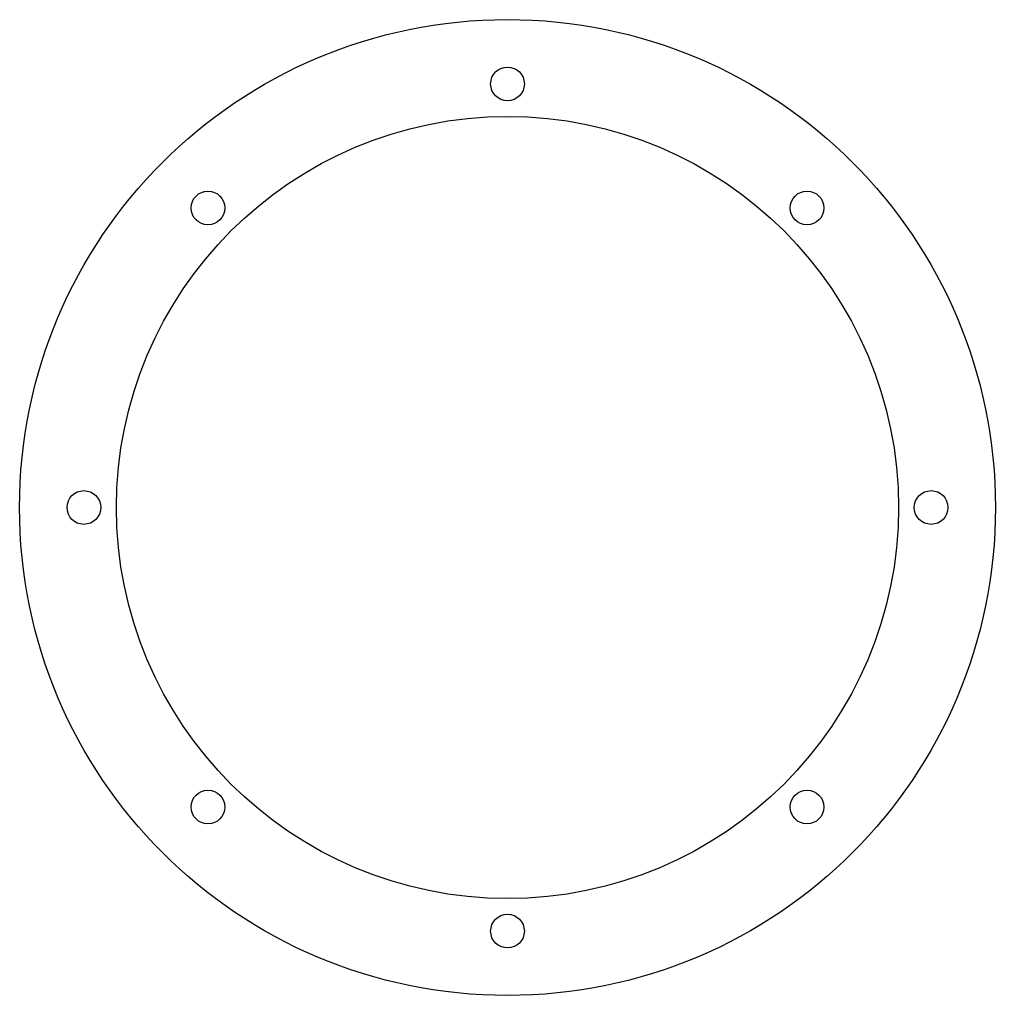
# Model space of a CAD drawing. Header units: millimetres. Extents: x -44.9 to 44.9, y -44.9 to 44.9.
import ezdxf

# ---------------------------------------------------------------- set-up
doc = ezdxf.new("R2010")
doc.units = ezdxf.units.MM
doc.layers.get('0').update_dxf_attribs({"linetype": 'CONTINUOUS'})

msp = doc.modelspace()

# ---------------------------------------------------------------- linework, layer by layer
for centre, radius in [((0, 0), 44.925), ((0, 39), 1.55), ((0, 0), 36), ((-27.577, 27.577), 1.55), ((27.577, 27.577), 1.55), ((-39, 0), 1.55), ((39, 0), 1.55), ((-27.577, -27.577), 1.55), ((27.577, -27.577), 1.55), ((0, -39), 1.55)]:
    msp.add_circle(centre, radius)

doc.saveas('drawing.dxf')
